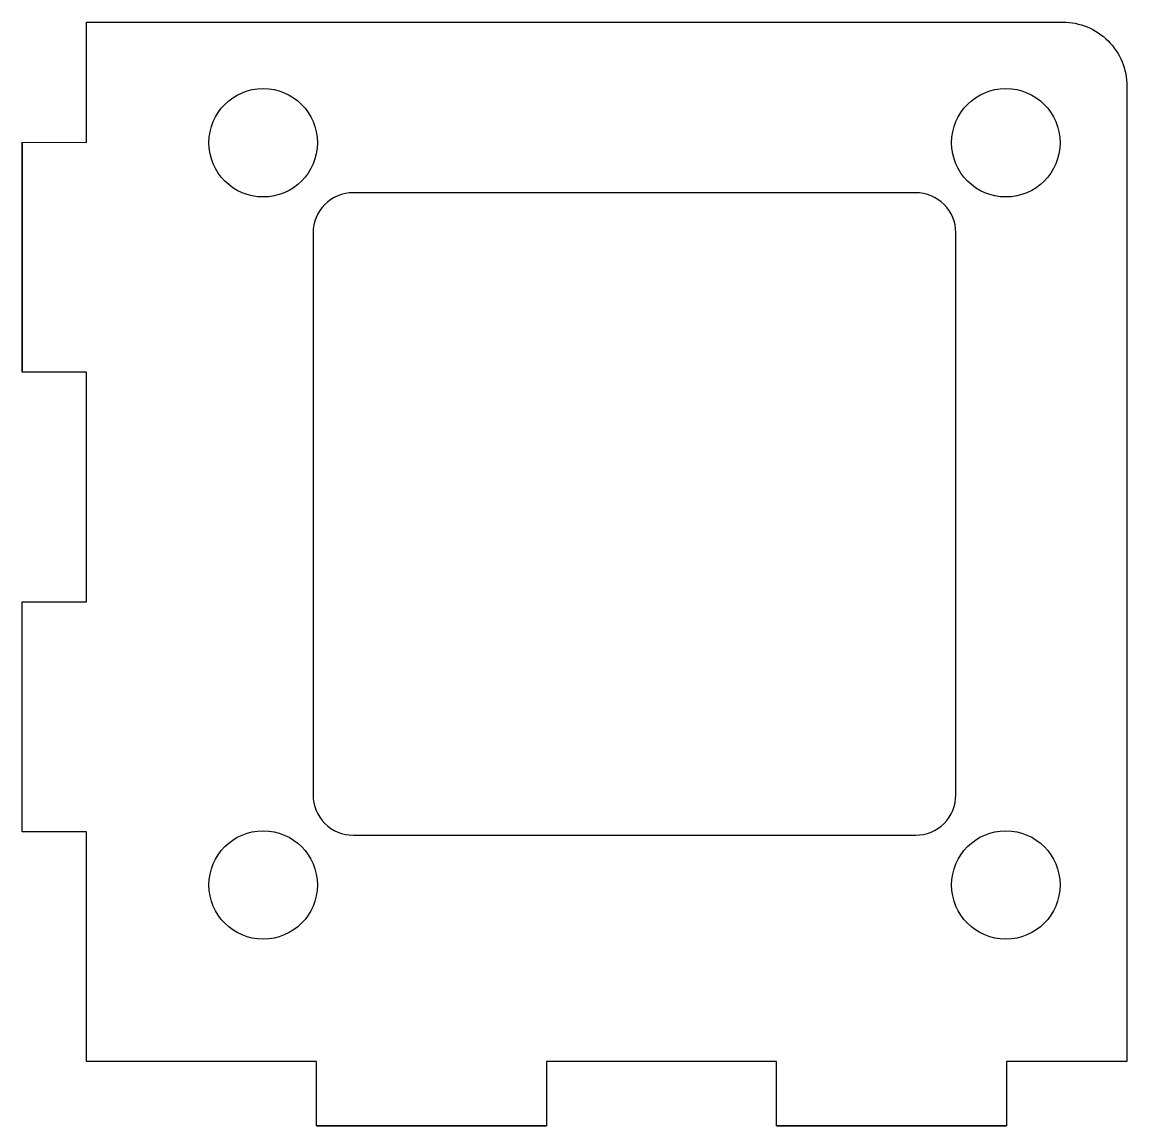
# Model space of a CAD drawing. Header units: millimetres. Extents: x -350 to -212, y 144 to 282.
import ezdxf

# ---------------------------------------------------------------- set-up
doc = ezdxf.new("R2010")
doc.units = ezdxf.units.MM
doc.layers.get('0').update_dxf_attribs({"linetype": 'CONTINUOUS'})

msp = doc.modelspace()

# ---------------------------------------------------------------- linework, layer by layer
for p, q in [((-349.54, 266.56), (-349.54, 237.93)), ((-312.92, 144.06), (-284.29, 144.06)), ((-255.67, 144.06), (-227.04, 144.06))]:
    msp.add_line(p, q)
for points in [[(-227.04, 144.06), (-255.67, 144.06), (-255.67, 152.06), (-284.29, 152.06), (-284.29, 144.06), (-312.92, 144.06), (-312.92, 152.06), (-341.54, 152.06), (-341.54, 180.68), (-349.54, 180.68), (-349.54, 209.31), (-341.54, 209.31), (-341.54, 237.93), (-349.54, 237.93), (-349.54, 266.56), (-341.54, 266.52), (-341.54, 281.52), (-220.04, 281.52, -0.414214), (-212.04, 273.52), (-212.04, 152.06), (-227.04, 152.06)], [(-233.33, 185.27), (-233.33, 255.27, 0.414214), (-238.33, 260.27), (-308.33, 260.27, 0.414214), (-313.33, 255.27), (-313.33, 185.27, 0.414214), (-308.33, 180.27), (-238.33, 180.27, 0.414214)]]:
    msp.add_lwpolyline(points, format="xyb", close=True)
for centre in [(-319.54, 266.49), (-227.11, 266.49), (-319.54, 174.06), (-227.11, 174.06)]:
    msp.add_circle(centre, 6.75)

doc.saveas('drawing.dxf')
